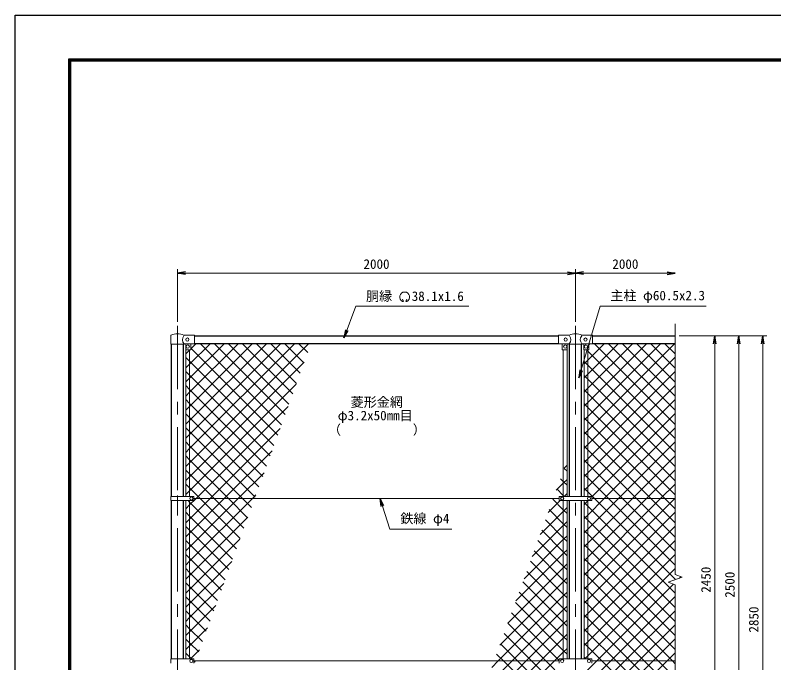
# Model space of a CAD drawing. Units: millimetres, scale not verified. Extents: x -4200 to 4200, y -2970 to 2970.
# Drawn here: x -4200 to -389, y -282 to 2970 of the extents above; entities that cross this region are included whole.
import ezdxf
from ezdxf.enums import TextEntityAlignment as Align

# ---------------------------------------------------------------- set-up
doc = ezdxf.new("R2010")
doc.units = ezdxf.units.MM
doc.header["$LTSCALE"] = 10
doc.linetypes.add('USER1', pattern=[50.8, 31.75, -6.35, 6.35, -6.35])
for name, color, linetype, lineweight in [('0-3_D-STR1', 1, 'Continuous', 25), ('0-4_D-STR3', 3, 'Continuous', 13), ('0-5_D-BMK', 2, 'USER1', 13), ('0-6_D-STR-DIM', 7, 'Continuous', 13), ('0-7_D-STR-TXT', 7, 'Continuous', 13), ('0-A_D-STR2', 7, 'Continuous', 13), ('0-E_D-TTL', 7, 'Continuous', 25)]:
    doc.layers.add(name, color=color, linetype=linetype, lineweight=lineweight)
doc.layers.add('0-8_0', color=7, linetype='Continuous')
doc.styles.add('ＭＳ ゴシック', font='')
doc.styles.get('ＭＳ ゴシック').set_extended_font_data('MS Gothic')

# ---------------------------------------------------------------- blocks, each defined once
blk = doc.blocks.new('_Open')
at = {"layer": '0-8_0'}
blk.add_line((-10, 1.667), (0, 0), dxfattribs=at)
blk.add_lwpolyline([(-10, -1.667), (0, 0), (-10, 0)], dxfattribs=at)

msp = doc.modelspace()

# ---------------------------------------------------------------- linework, layer by layer
at = {"layer": '0-3_D-STR1'}
for p, q in [((-3299.97, 1360), (-1469.97, 1360)), ((-1299.97, 1360), (-884.97, 1360)), ((-3415.22, 553.5), (-3415.22, 1318.8)), ((-3354.72, 553.5), (-3354.72, 1318.8)), ((-3299.97, 1321.9), (-1469.97, 1321.9)), ((-1415.22, 553.3), (-1415.22, 1318.5)), ((-1354.72, 553.3), (-1354.72, 1318.5)), ((-1299.97, 1321.9), (-884.97, 1321.9)), ((-3415.22, -262.5), (-3415.22, 532.5)), ((-3354.72, -262.5), (-3354.72, 532.5)), ((-1415.22, -262.7), (-1415.22, 532.7)), ((-1354.72, -262.7), (-1354.72, 532.7))]:
    msp.add_line(p, q, dxfattribs=at)
at = {"layer": '0-4_D-STR3'}
for p, q in [((-3418.47, 1318.8), (-3418.47, 1360.88)), ((-3350, 1362.7), (-3299.97, 1362.7)), ((-3299.97, 1319.3), (-3299.97, 1362.7)), ((-1469.97, 1363), (-1420.75, 1363)), ((-1469.97, 1319), (-1469.97, 1363)), ((-1349.2, 1363), (-1299.97, 1363)), ((-1299.97, 1319), (-1299.97, 1363)), ((-3418.47, 1318.8), (-3351.47, 1318.8)), ((-3351.47, 1318.8), (-3349.97, 1319.3)), ((-3349.97, 1319.3), (-3299.97, 1319.3)), ((-3342.97, 1291.3), (-3342.97, 1319.3)), ((-3317.97, 1291.3), (-3317.97, 1319.3)), ((-1469.97, 1319), (-1419.77, 1319)), ((-1451.97, 1319), (-1451.97, 1290)), ((-1426.97, 1319), (-1426.97, 1290)), ((-1418.77, 1318.5), (-1419.77, 1319)), ((-1418.77, 1318.5), (-1351.17, 1318.5)), ((-1351.17, 1318.5), (-1350.17, 1319)), ((-1350.17, 1319), (-1299.97, 1319)), ((-1342.97, 1319), (-1342.97, 1290)), ((-1317.97, 1319), (-1317.97, 1290)), ((-3342.47, 1289.98), (-3342.47, 553.5)), ((-3340.97, 1289.3), (-3319.97, 1289.3)), ((-3323.47, 1289.3), (-3323.47, 553.5)), ((-1427.97, 1289), (-1450.97, 1289)), ((-1446.47, 1289), (-1446.47, 553.3)), ((-1427.47, 1289.13), (-1427.47, 553.3)), ((-1342.47, 1289.13), (-1342.47, 553.3)), ((-1341.97, 1289), (-1318.97, 1289)), ((-1323.47, 1289), (-1323.47, 553.3)), ((-3417.77, 553.5), (-3417.77, 532.5)), ((-3417.77, 553.5), (-3302.97, 553.5)), ((-3302.97, 553.5), (-3302.97, 532.5)), ((-1467.47, 543), (-3302.97, 543)), ((-1467.47, 553.3), (-1302.47, 553.3)), ((-1467.47, 553.3), (-1467.47, 532.7)), ((-1302.47, 553.3), (-1302.47, 532.7)), ((-884.97, 543), (-1302.47, 543)), ((-3417.77, 532.5), (-3302.97, 532.5)), ((-3342.47, 532.5), (-3342.47, -262.5)), ((-3323.47, 532.5), (-3323.47, -262.5)), ((-1467.47, 532.7), (-1302.47, 532.7)), ((-1446.47, 532.7), (-1446.47, -262.7)), ((-1427.47, 532.7), (-1427.47, -262.7)), ((-1342.47, 532.7), (-1342.47, -262.7)), ((-1323.47, 532.7), (-1323.47, -262.7)), ((-3417.77, -262.5), (-3417.77, -283.5)), ((-3417.77, -262.5), (-3302.97, -262.5)), ((-3302.97, -262.5), (-3302.97, -283.5)), ((-1467.47, -262.7), (-1302.47, -262.7)), ((-1467.47, -262.7), (-1467.47, -283.3)), ((-1302.47, -262.7), (-1302.47, -283.3)), ((-1467.47, -273), (-3302.97, -273)), ((-884.97, -273), (-1302.47, -273))]:
    msp.add_line(p, q, dxfattribs=at)
for centre in [(-3334.97, 1341), (-1434.97, 1341), (-1334.97, 1341), (-3332.97, 1306), (-1436.97, 1306), (-1332.97, 1306), (-3314.97, 543), (-1452.47, 543), (-1317.47, 543), (-3314.97, -273), (-1452.47, -273), (-1317.47, -273)]:
    msp.add_circle(centre, 8, dxfattribs=at)
for centre, radius, start, end in [((-3415.47, 1360.88), 3, 116.57497, 180), ((-3385.02, 1286.97), 82.93, 67.08235, 112.54718), ((-3325.87, 1341), 33.56, 145.68676, 221.15827), ((-3350, 1368.7), 6, 242.98608, 270), ((-1420.75, 1371), 8, 270, 296.9114), ((-1437.36, 1341), 28.8, 314.1684, 41.01552), ((-1384.97, 1287.54), 82.82, 67.15338, 112.84662), ((-1332.59, 1341), 28.8, 138.98448, 225.8316), ((-1349.2, 1371), 8, 243.0886, 270), ((-3340.97, 1291.3), 2, 180, 270), ((-3319.97, 1291.3), 2, 270, 0), ((-1450.97, 1290), 1, 180, 270), ((-1427.97, 1290), 1, 270, 0), ((-1341.97, 1290), 1, 180, 270), ((-1318.97, 1290), 1, 270, 0)]:
    msp.add_arc(centre, radius, start, end, dxfattribs=at)
at = {"layer": '0-5_D-BMK'}
for p, q in [((-3384.97, 1410), (-3384.97, -1540)), ((-1384.97, 1410), (-1384.97, -1540)), ((-3384.97, 557.53), (-3384.97, 516.75))]:
    msp.add_line(p, q, dxfattribs=at)
at = {"layer": '0-6_D-STR-DIM'}
for p, q in [((-3384.97, 1430), (-3384.97, 1695)), ((-1384.97, 1430), (-1384.97, 1695)), ((-1384.97, 1430), (-1384.97, 1695)), ((-3344.97, 1675), (-1424.97, 1675)), ((-1344.97, 1675), (-924.97, 1675)), ((-884.97, 1420), (-884.97, 160.65)), ((-864.97, 1360), (-664.97, 1360)), ((-864.97, 1360), (-544.97, 1360)), ((-864.97, 1360), (-424.97, 1360)), ((-684.97, 1320), (-684.97, -1050)), ((-564.97, 1320), (-564.97, -1100)), ((-444.97, 1320), (-444.97, -1450)), ((-849.74, 147.83), (-884.97, 160.65)), ((-920.21, 122.17), (-849.74, 147.83)), ((-884.97, 109.35), (-920.21, 122.17)), ((-884.97, 109.35), (-884.97, -1230))]:
    msp.add_line(p, q, dxfattribs=at)
at = {"layer": '0-7_D-STR-TXT'}
for p, q in [((-2250.35, 1535.77), (-2254.96, 1543.75)), ((-2236.48, 1535.77), (-2231.87, 1543.75))]:
    msp.add_line(p, q, dxfattribs=at)
for points in [[(-1920.76, 1508), (-2489.46, 1508), (-2548.1, 1351.43)], [(-729.36, 1508), (-1261.02, 1508), (-1368.3, 1150.38)], [(-2007.31, 389.37), (-2318.64, 389.37), (-2366.73, 541.09)]]:
    msp.add_lwpolyline(points, dxfattribs=at)
for centre, radius, start, end in [((-2243.41, 1554.84), 25, 294.32478, 245.67522), ((-2252.63, 1534.39), 2.63, 245.67522, 30), ((-2234.2, 1534.39), 2.63, 150, 294.32478)]:
    msp.add_arc(centre, radius, start, end, dxfattribs=at)
at = {"layer": '0-A_D-STR2'}
for p, q in [((-3323.47, 1217.8), (-3219.37, 1321.9)), ((-3323.47, 1147.08), (-3148.66, 1321.9)), ((-3323.47, 1076.37), (-3077.95, 1321.9)), ((-3323.47, 1005.66), (-3007.24, 1321.9)), ((-3323.47, 934.95), (-2936.53, 1321.9)), ((-3323.47, 864.24), (-2865.82, 1321.9)), ((-3323.47, 793.53), (-2795.11, 1321.9)), ((-3323.47, 722.82), (-2724.4, 1321.9)), ((-3317.97, 1294.01), (-3290.08, 1321.9)), ((-2881.25, 861), (-3317.97, 1297.72)), ((-2862.38, 912.84), (-3271.44, 1321.9)), ((-2843.51, 964.68), (-3200.73, 1321.9)), ((-2824.64, 1016.52), (-3130.02, 1321.9)), ((-2805.77, 1068.36), (-3059.31, 1321.9)), ((-2786.9, 1120.2), (-2988.6, 1321.9)), ((-2768.03, 1172.05), (-2917.89, 1321.9)), ((-2749.17, 1223.89), (-2847.18, 1321.9)), ((-2730.3, 1275.73), (-2776.47, 1321.9)), ((-1323.47, 1237.9), (-1239.47, 1321.9)), ((-1323.47, 1167.19), (-1168.76, 1321.9)), ((-1323.47, 1096.47), (-1098.05, 1321.9)), ((-1323.47, 1025.76), (-1027.34, 1321.9)), ((-1323.47, 955.05), (-956.63, 1321.9)), ((-1323.47, 884.34), (-885.92, 1321.9)), ((-1317.97, 1314.11), (-1313.08, 1319)), ((-884.97, 915.33), (-1291.54, 1321.9)), ((-884.97, 986.04), (-1220.83, 1321.9)), ((-884.97, 1056.75), (-1150.12, 1321.9)), ((-884.97, 1127.46), (-1079.41, 1321.9)), ((-884.97, 1198.17), (-1008.7, 1321.9)), ((-884.97, 1268.88), (-937.99, 1321.9)), ((-3323.47, 1232.51), (-3342.47, 1251.51)), ((-2900.12, 809.15), (-3323.47, 1232.51)), ((-3323.47, 652.11), (-2747.72, 1227.87)), ((-1342.47, 1218.9), (-1323.47, 1237.9)), ((-1323.47, 1212.41), (-1342.47, 1231.41)), ((-1323.47, 813.63), (-884.97, 1252.13)), ((-3342.47, 1198.8), (-3323.47, 1217.8)), ((-884.97, 773.91), (-1323.47, 1212.41)), ((-1323.47, 742.92), (-884.97, 1181.42)), ((-3323.47, 1161.8), (-3342.47, 1180.8)), ((-3342.47, 1128.08), (-3323.47, 1147.08)), ((-2918.99, 757.31), (-3323.47, 1161.8)), ((-1342.47, 1148.19), (-1323.47, 1167.19)), ((-1323.47, 1141.7), (-1342.47, 1160.7)), ((-3323.47, 1091.09), (-3342.47, 1110.09)), ((-3323.47, 581.4), (-2788.18, 1116.69)), ((-884.97, 703.2), (-1323.47, 1141.7)), ((-1323.47, 672.21), (-884.97, 1110.71)), ((-3342.47, 1057.37), (-3323.47, 1076.37)), ((-2937.85, 705.47), (-3323.47, 1091.09)), ((-1342.47, 1077.47), (-1323.47, 1096.47)), ((-1323.47, 1070.99), (-1342.47, 1089.99)), ((-884.97, 632.49), (-1323.47, 1070.99)), ((-3323.47, 1020.38), (-3342.47, 1039.38)), ((-1323.47, 601.5), (-884.97, 1040)), ((-3342.47, 986.66), (-3323.47, 1005.66)), ((-2956.72, 653.63), (-3323.47, 1020.38)), ((-3291.16, 543), (-2828.65, 1005.52)), ((-1342.47, 1006.76), (-1323.47, 1025.76)), ((-1323.47, 1000.28), (-1342.47, 1019.28)), ((-884.97, 561.78), (-1323.47, 1000.28)), ((-3323.47, 949.67), (-3342.47, 968.67)), ((-1342.47, 936.05), (-1323.47, 955.05)), ((-1302.47, 551.79), (-884.97, 969.29)), ((-3342.47, 915.95), (-3323.47, 934.95)), ((-2975.59, 601.79), (-3323.47, 949.67)), ((-1323.47, 929.57), (-1342.47, 948.57)), ((-936.91, 543), (-1323.47, 929.57)), ((-3323.47, 878.96), (-3342.47, 897.96)), ((-2994.46, 549.94), (-3323.47, 878.96)), ((-3220.45, 543), (-2869.11, 894.34)), ((-1342.47, 865.34), (-1323.47, 884.34)), ((-1323.47, 858.86), (-1342.47, 877.86)), ((-1240.55, 543), (-884.97, 898.58)), ((-3342.47, 845.24), (-3323.47, 864.24)), ((-1007.62, 543), (-1323.47, 858.86)), ((-3323.47, 808.25), (-3342.47, 827.25)), ((-3058.23, 543), (-3323.47, 808.25)), ((-1342.47, 794.63), (-1323.47, 813.63)), ((-1323.47, 788.15), (-1342.47, 807.15)), ((-1169.84, 543), (-884.97, 827.87)), ((-3342.47, 774.53), (-3323.47, 793.53)), ((-3149.74, 543), (-2909.58, 783.17)), ((-1078.33, 543), (-1323.47, 788.15)), ((-3323.47, 737.54), (-3342.47, 756.54)), ((-3128.94, 543), (-3323.47, 737.54)), ((-1342.47, 723.92), (-1323.47, 742.92)), ((-1323.47, 717.44), (-1342.47, 736.44)), ((-1099.13, 543), (-884.97, 757.16)), ((-3342.47, 703.82), (-3323.47, 722.82)), ((-1427.47, 680.01), (-1441.88, 694.42)), ((-1441.41, 695.69), (-1427.47, 709.63)), ((-1149.04, 543), (-1323.47, 717.44)), ((-1028.42, 543), (-884.97, 686.45)), ((-3323.47, 666.83), (-3342.47, 685.83)), ((-3342.47, 633.11), (-3323.47, 652.11)), ((-3199.65, 543), (-3323.47, 666.83)), ((-3079.03, 543), (-2950.04, 671.99)), ((-1342.47, 653.21), (-1323.47, 672.21)), ((-1323.47, 646.72), (-1342.47, 665.72)), ((-3323.47, 596.12), (-3342.47, 615.12)), ((-1219.75, 543), (-1323.47, 646.72)), ((-957.71, 543), (-884.97, 615.74)), ((-3342.47, 562.4), (-3323.47, 581.4)), ((-3270.36, 543), (-3323.47, 596.12)), ((-1342.47, 582.5), (-1323.47, 601.5)), ((-3323.47, 510.69), (-3291.16, 543)), ((-3323.47, 439.98), (-3220.45, 543)), ((-3323.47, 369.27), (-3149.74, 543)), ((-3323.47, 298.56), (-3079.03, 543)), ((-3323.47, 227.85), (-3008.32, 543)), ((-3069.94, 342.58), (-3270.36, 543)), ((-3051.07, 394.42), (-3199.65, 543)), ((-3032.2, 446.26), (-3128.94, 543)), ((-3013.33, 498.1), (-3058.23, 543)), ((-3008.32, 543), (-2990.5, 560.82)), ((-1446.47, 486.88), (-1498.48, 538.89)), ((-1442.39, 553.3), (-1427.47, 568.21)), ((-1323.47, 460.08), (-1240.55, 543)), ((-1323.47, 389.37), (-1169.84, 543)), ((-1323.47, 318.66), (-1099.13, 543)), ((-1323.47, 247.95), (-1028.42, 543)), ((-1323.47, 177.24), (-957.71, 543)), ((-1323.47, 106.53), (-887, 543)), ((-884.97, 208.22), (-1219.75, 543)), ((-884.97, 278.94), (-1149.04, 543)), ((-884.97, 349.65), (-1078.33, 543)), ((-884.97, 420.36), (-1007.62, 543)), ((-884.97, 491.07), (-936.91, 543)), ((-887, 543), (-884.97, 545.03)), ((-3342.47, 491.69), (-3323.47, 510.69)), ((-1522.34, 473.34), (-1462.99, 532.7)), ((-1446.47, 478.5), (-1427.47, 497.5)), ((-1323.47, 505.3), (-1342.47, 524.3)), ((-884.97, 66.8), (-1323.47, 505.3)), ((-3323.47, 454.69), (-3342.47, 473.69)), ((-1562.81, 362.17), (-1446.47, 478.5)), ((-1446.47, 416.17), (-1517.35, 487.05)), ((-1427.47, 467.88), (-1446.47, 486.88)), ((-1342.47, 441.08), (-1323.47, 460.08)), ((-1323.47, 35.81), (-884.97, 474.31)), ((-3342.47, 420.98), (-3323.47, 439.98)), ((-3107.67, 238.89), (-3323.47, 454.69)), ((-3323.47, 157.14), (-3030.97, 449.64)), ((-1446.47, 345.46), (-1536.22, 435.21)), ((-1446.47, 407.79), (-1427.47, 426.79)), ((-1323.47, 434.59), (-1342.47, 453.59)), ((-884.97, -3.91), (-1323.47, 434.59)), ((-3323.47, 383.98), (-3342.47, 402.98)), ((-3126.54, 187.05), (-3323.47, 383.98)), ((-1603.27, 250.99), (-1446.47, 407.79)), ((-1446.47, 274.75), (-1555.09, 383.37)), ((-1427.47, 397.17), (-1446.47, 416.17)), ((-1342.47, 370.37), (-1323.47, 389.37)), ((-1323.47, 363.88), (-1342.47, 382.88)), ((-1323.47, -34.9), (-884.97, 403.6)), ((-3342.47, 350.27), (-3323.47, 369.27)), ((-1446.47, 337.08), (-1427.47, 356.08)), ((-1427.47, 326.46), (-1446.47, 345.46)), ((-884.97, -74.62), (-1323.47, 363.88)), ((-3323.47, 313.27), (-3342.47, 332.27)), ((-3323.47, 86.42), (-3071.43, 338.47)), ((-3145.41, 135.21), (-3323.47, 313.27)), ((-1643.73, 139.82), (-1446.47, 337.08)), ((-1446.47, 204.04), (-1573.96, 331.52)), ((-1342.47, 299.66), (-1323.47, 318.66)), ((-1323.47, 293.17), (-1342.47, 312.17)), ((-1323.47, -105.61), (-884.97, 332.89)), ((-3342.47, 279.56), (-3323.47, 298.56)), ((-1446.47, 133.33), (-1592.83, 279.68)), ((-1446.47, 266.37), (-1427.47, 285.37)), ((-1427.47, 255.75), (-1446.47, 274.75)), ((-884.97, -145.33), (-1323.47, 293.17)), ((-3323.47, 242.56), (-3342.47, 261.56)), ((-3164.28, 83.37), (-3323.47, 242.56)), ((-1684.2, 28.64), (-1446.47, 266.37)), ((-1342.47, 228.95), (-1323.47, 247.95)), ((-1323.47, 222.46), (-1342.47, 241.46)), ((-1323.47, -176.32), (-884.97, 262.18)), ((-3342.47, 208.85), (-3323.47, 227.85)), ((-3323.47, 171.85), (-3342.47, 190.85)), ((-3323.47, 15.71), (-3111.9, 227.29)), ((-1724.66, -82.53), (-1446.47, 195.66)), ((-1446.47, 62.62), (-1611.7, 227.84)), ((-1446.47, 195.66), (-1427.47, 214.66)), ((-1427.47, 185.04), (-1446.47, 204.04)), ((-884.97, -216.04), (-1323.47, 222.46)), ((-3342.47, 138.14), (-3323.47, 157.14)), ((-3183.15, 31.53), (-3323.47, 171.85)), ((-1446.47, -8.09), (-1630.57, 176)), ((-1342.47, 158.24), (-1323.47, 177.24)), ((-1323.47, 151.75), (-1342.47, 170.75)), ((-3323.47, 101.14), (-3342.47, 120.14)), ((-3323.47, -55), (-3152.36, 116.12)), ((-1765.13, -193.71), (-1446.47, 124.95)), ((-1446.47, -78.8), (-1649.44, 124.16)), ((-1446.47, 124.95), (-1427.47, 143.95)), ((-1427.47, 114.33), (-1446.47, 133.33)), ((-898.72, -273), (-1323.47, 151.75)), ((-862.59, 143.15), (-855.73, 150.01)), ((-3342.47, 67.42), (-3323.47, 86.42)), ((-3202.02, -20.32), (-3323.47, 101.14)), ((-1342.47, 87.53), (-1323.47, 106.53)), ((-1323.47, 81.04), (-1342.47, 100.04)), ((-969.44, -273), (-1323.47, 81.04)), ((-3323.47, 30.43), (-3342.47, 49.43)), ((-1773.71, -273), (-1446.47, 54.24)), ((-1446.47, -149.51), (-1668.3, 72.32)), ((-1446.47, 54.24), (-1427.47, 73.24)), ((-1427.47, 43.62), (-1446.47, 62.62)), ((-1208.03, -273), (-884.97, 50.05)), ((-3342.47, -3.29), (-3323.47, 15.71)), ((-3220.89, -72.16), (-3323.47, 30.43)), ((-3323.47, -125.71), (-3192.83, 4.94)), ((-1446.47, -220.22), (-1687.17, 20.47)), ((-1446.47, -16.47), (-1427.47, 2.53)), ((-1342.47, 16.81), (-1323.47, 35.81)), ((-1323.47, 10.33), (-1342.47, 29.33)), ((-1040.15, -273), (-1323.47, 10.33)), ((-3323.47, -40.28), (-3342.47, -21.28)), ((-1467.47, -269.94), (-1706.04, -31.37)), ((-1703, -273), (-1446.47, -16.47)), ((-1427.47, -27.09), (-1446.47, -8.09)), ((-1342.47, -53.9), (-1323.47, -34.9)), ((-1137.31, -273), (-884.97, -20.66)), ((-3342.47, -74), (-3323.47, -55)), ((-3239.76, -124), (-3323.47, -40.28)), ((-1446.47, -87.19), (-1427.47, -68.19)), ((-1323.47, -60.38), (-1342.47, -41.38)), ((-1110.86, -273), (-1323.47, -60.38)), ((-3323.47, -110.99), (-3342.47, -91.99)), ((-3323.47, -196.42), (-3233.29, -106.23)), ((-3258.63, -175.84), (-3323.47, -110.99)), ((-1535.12, -273), (-1724.91, -83.21)), ((-1632.29, -273), (-1446.47, -87.19)), ((-1427.47, -97.8), (-1446.47, -78.8)), ((-1342.47, -124.61), (-1323.47, -105.61)), ((-1323.47, -131.09), (-1342.47, -112.09)), ((-1066.6, -273), (-884.97, -91.37)), ((-3342.47, -144.71), (-3323.47, -125.71)), ((-1605.83, -273), (-1743.78, -135.05)), ((-1446.47, -157.9), (-1427.47, -138.9)), ((-1427.47, -168.51), (-1446.47, -149.51)), ((-1181.57, -273), (-1323.47, -131.09)), ((-3323.47, -181.7), (-3342.47, -162.7)), ((-3277.49, -227.68), (-3323.47, -181.7)), ((-1676.54, -273), (-1762.65, -186.89)), ((-1561.58, -273), (-1446.47, -157.9)), ((-1342.47, -195.32), (-1323.47, -176.32)), ((-1323.47, -201.8), (-1342.47, -182.8)), ((-995.89, -273), (-884.97, -162.08)), ((-3342.47, -215.42), (-3323.47, -196.42)), ((-3318.85, -262.5), (-3273.76, -217.41)), ((-1490.87, -273), (-1446.47, -228.61)), ((-1446.47, -228.61), (-1427.47, -209.61)), ((-1427.47, -239.22), (-1446.47, -220.22)), ((-1252.28, -273), (-1323.47, -201.8)), ((-1747.25, -273), (-1781.52, -238.74)), ((-1333.29, -262.7), (-1342.47, -253.51)), ((-925.18, -273), (-884.97, -232.79)), ((-1967.45, -749.58), (-1490.87, -273)), ((-1926.99, -638.41), (-1561.58, -273)), ((-1886.52, -527.23), (-1632.29, -273)), ((-1846.06, -416.06), (-1703, -273)), ((-1805.59, -304.88), (-1773.71, -273)), ((-1446.47, -573.78), (-1747.25, -273)), ((-1446.47, -503.07), (-1676.54, -273)), ((-1446.47, -432.36), (-1605.83, -273)), ((-1446.47, -361.65), (-1535.12, -273)), ((-1323.47, -388.45), (-1208.03, -273)), ((-1323.47, -459.16), (-1137.31, -273)), ((-1323.47, -529.87), (-1066.6, -273)), ((-1323.47, -600.58), (-995.89, -273)), ((-1323.47, -671.29), (-925.18, -273)), ((-884.97, -640.3), (-1252.28, -273)), ((-884.97, -569.59), (-1181.57, -273)), ((-884.97, -498.88), (-1110.86, -273)), ((-884.97, -428.17), (-1040.15, -273)), ((-884.97, -357.46), (-969.44, -273)), ((-884.97, -286.75), (-898.72, -273))]:
    msp.add_line(p, q, dxfattribs=at)
for points in [[(-3342.47, 1269.51), (-3323.47, 1288.51), (-3322.68, 1289.3)], [(-884.97, 844.62), (-1323.47, 1283.12), (-1329.35, 1289)], [(-1481.88, 584.52), (-1446.47, 619.92), (-1427.47, 638.92)], [(-1427.47, 609.3), (-1446.47, 628.3), (-1460.75, 642.58)], [(-1442.18, 553.3), (-1446.47, 557.59), (-1479.62, 590.73)], [(-883.13, 135.67), (-1290.46, 543), (-1323.47, 576.01), (-1342.47, 595.01)], [(-3088.81, 290.74), (-3323.47, 525.4), (-3330.57, 532.5)], [(-1342.47, 511.79), (-1323.47, 530.79), (-1321.56, 532.7)], [(-1339.15, -262.7), (-1323.47, -247.03), (-884.97, 191.47)], [(-1342.47, -336.74), (-1323.47, -317.74), (-1278.74, -273), (-893.34, 112.39)], [(-3313.39, -262.5), (-3323.47, -252.41), (-3342.47, -233.41)], [(-3296.36, -279.52), (-3302.89, -273), (-3302.97, -272.91)]]:
    msp.add_lwpolyline(points, dxfattribs=at)
at = {"layer": '0-E_D-TTL', "color": 2}
msp.add_lwpolyline([(-4200, 2970), (4200, 2970), (4200, -2970), (-4200, -2970)], close=True, dxfattribs=at)
at = {"layer": '0-E_D-TTL'}
for points in [[(-3930, 2750), (3930, 2750), (3930, -2750), (-3930, -2750)], [(-3927.5, 2747.5), (3927.5, 2747.5), (3927.5, -2747.5), (-3927.5, -2747.5)], [(-3925, 2745), (3925, 2745), (3925, -2745), (-3925, -2745)], [(-3922.5, 2742.5), (3922.5, 2742.5), (3922.5, -2742.5), (-3922.5, -2742.5)], [(-3920, 2740), (3920, 2740), (3920, -2740), (-3920, -2740)]]:
    msp.add_lwpolyline(points, close=True, dxfattribs=at)

# ---------------------------------------------------------------- block references
at = {"layer": '0-6_D-STR-DIM', "xscale": 4, "yscale": 4}
for p, rotation in [((-3384.97, 1675), 180), ((-1384.97, 1675), 180), ((-684.97, 1360), 90), ((-564.97, 1360), 90), ((-444.97, 1360), 90)]:
    msp.add_blockref('_Open', p, dxfattribs=dict(at, rotation=rotation))
for p in [(-1384.97, 1675), (-884.97, 1675)]:
    msp.add_blockref('_Open', p, dxfattribs=at)
at = {"layer": '0-7_D-STR-TXT', "xscale": 4, "yscale": 4}
for p, rotation in [((-2548.8, 1349.56), 249.46512), ((-1368.88, 1148.47), 253.30154), ((-2367.34, 543), 107.58773)]:
    msp.add_blockref('_Open', p, dxfattribs=dict(at, rotation=rotation))

# ---------------------------------------------------------------- texts
at = {"layer": '0-6_D-STR-DIM', "style": 'ＭＳ ゴシック'}
for p in [(-2450.22, 1681.75), (-1200.22, 1681.75)]:
    msp.add_text('2000', height=48.09, dxfattribs=at).set_placement(p, align=Align.BOTTOM_LEFT)
for s, p in [('2450', (-691.72, 69.75)), ('2500', (-571.72, 44.75)), ('2850', (-451.72, -130.25))]:
    msp.add_text(s, height=48.09, rotation=90, dxfattribs=at).set_placement(p, align=Align.BOTTOM_LEFT)
at = {"layer": '0-7_D-STR-TXT', "style": 'ＭＳ ゴシック'}
for s, p in [('胴縁 \u300038.1x1.6', (-2437.52, 1520.59)), ('主柱 φ60.5x2.3', (-1210.1, 1524.01)), ('菱形金網', (-2514.92, 988.9)), ('φ3.2x50mm目', (-2579.9, 921.31)), ('（\u3000\u3000   \u3000\u3000）', (-2628.63, 849.66)), ('鉄線 φ4', (-2264.92, 404.24))]:
    msp.add_text(s, height=48.09, dxfattribs=at).set_placement(p, align=Align.BOTTOM_LEFT)

doc.saveas('drawing.dxf')
